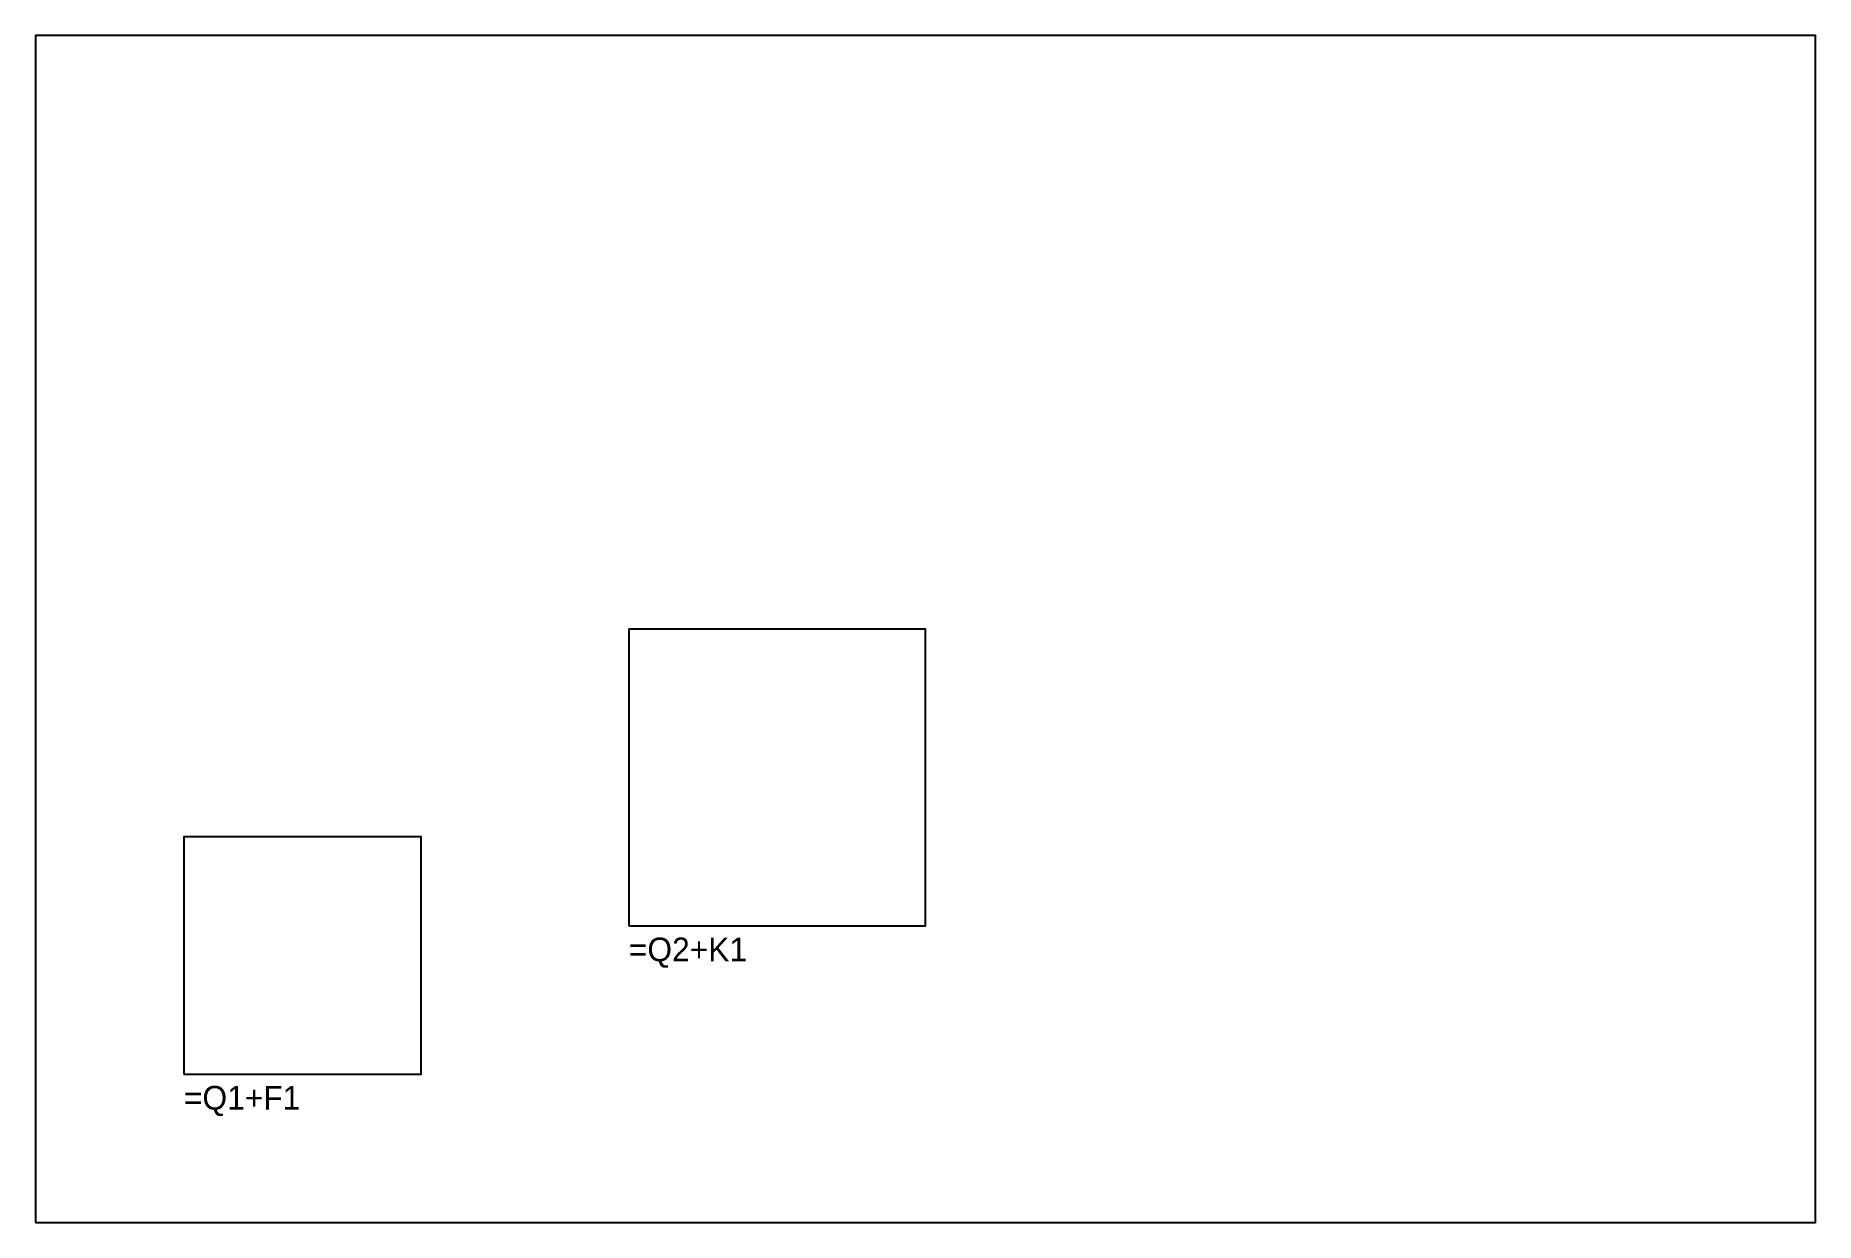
# Model space of a CAD drawing. Header units: millimetres. Extents: x 0 to 600, y 0 to 400.
import ezdxf

# ---------------------------------------------------------------- set-up
doc = ezdxf.new("R2010")
doc.units = ezdxf.units.MM

msp = doc.modelspace()

# ---------------------------------------------------------------- linework, layer by layer
at = {"layer": 'DEVICE'}
for points in [[(200, 100), (300, 100), (300, 200), (200, 200)], [(50, 50), (130, 50), (130, 130), (50, 130)]]:
    msp.add_lwpolyline(points, close=True, dxfattribs=at)
at = {"layer": 'PANEL'}
msp.add_lwpolyline([(0, 0), (600, 0), (600, 400), (0, 400)], close=True, dxfattribs=at)

# ---------------------------------------------------------------- texts
at = {"layer": 'DEVICE'}
for s, p in [('=Q2+K1', (200, 88)), ('=Q1+F1', (50, 38))]:
    msp.add_text(s, height=8, dxfattribs=at).set_placement(p)

doc.saveas('drawing.dxf')
